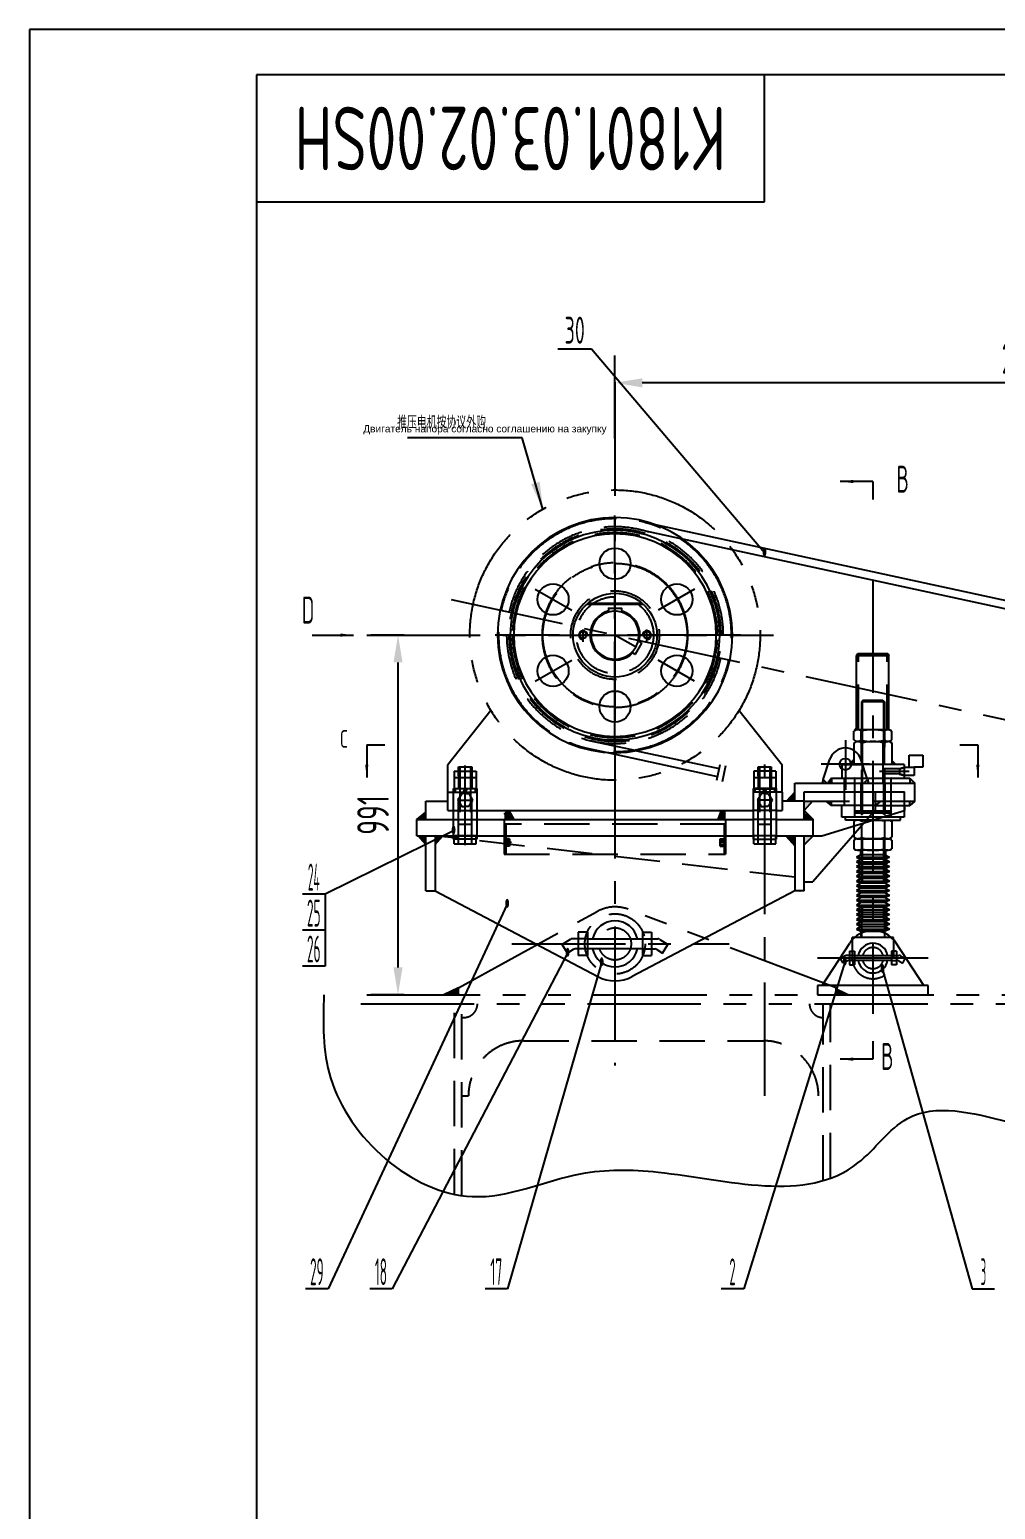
# Model space of a CAD drawing. Header units: millimetres. Extents: x -14 to 10486, y -616 to 6809.
# Drawn here: x -14 to 2647, y 2730 to 6809 of the extents above; entities that cross this region are included whole.
import ezdxf
from ezdxf.enums import TextEntityAlignment as Align

# ---------------------------------------------------------------- set-up
doc = ezdxf.new("R2010")
doc.units = ezdxf.units.MM
doc.header["$LTSCALE"] = 250
for name, pattern in [('F', [0.75, 0.5, -0.25]), ('G', [2, 1.25, -0.25, 0.25, -0.25]), ('K', [2.5, 1.25, -0.25, 0.25, -0.25, 0.25, -0.25])]:
    doc.linetypes.add(name, pattern=pattern)
for name, color, linetype in [('01', 7, 'Continuous'), ('02', 1, 'Continuous'), ('04', 2, 'F'), ('05', 142, 'G'), ('07', 6, 'K'), ('08', 1, 'Continuous'), ('11', 3, 'Continuous')]:
    doc.layers.add(name, color=color, linetype=linetype)
doc.styles.get("Standard").update_dxf_attribs({"font": 'isocp', "width": 0.707, "bigfont": 'intecad.shx'})
doc.dimstyles.new('INTE', dxfattribs={"dimscale": 25, "dimtxt": 3.5, "dimasz": 3, "dimexe": 3, "dimexo": 0, "dimgap": 1, "dimtad": 1, "dimdec": 1, "dimdsep": 46, "dimtxsty": 'Standard', "dimcen": 0, "dimclrd": 1, "dimclre": 1, "dimclrt": 3, "dimaunit": 1, "dimadec": 0, "dimazin": 0, "dimtfac": 1, "dimtdec": 1, "dimtmove": 0, "dimatfit": 0, "dimfxl": 0, "dimarcsym": 0})

# ---------------------------------------------------------------- blocks, each defined once
blk = doc.blocks.new('*U4')
at = {"layer": '01'}
for p, q in [((0, 20), (-18, 9.6)), ((-18, 9.6), (-18, 0)), ((-18, -9.6), (-18, 0)), ((18, 9.6), (0, 20)), ((18, 0), (18, 9.6)), ((18, 0), (18, -9.6)), ((0, -20), (-18, -9.6)), ((18, -9.6), (0, -20))]:
    blk.add_line(p, q, dxfattribs=at)
at = {"layer": '05'}
for p, q in [((-19.7, 0), (20.5, 0)), ((0, 21.6), (0, -21.2))]:
    blk.add_line(p, q, dxfattribs=at)
blk = doc.blocks.new('*D11')
at = {"layer": '08', "color": 1, "lineweight": -2}
for p, q in [((1018.3, 5139.8), (925.9, 5139.8)), ((1000.9, 4223.8), (1000.9, 5064.8)), ((1018.3, 4148.8), (925.9, 4148.8))]:
    blk.add_line(p, q, dxfattribs=at)
at = {"layer": '08', "color": 1}
for points in [[(988.4, 5064.8), (1013.4, 5064.8), (1000.9, 5139.8)], [(988.4, 4223.8), (1013.4, 4223.8), (1000.9, 4148.8)]]:
    blk.add_solid(points, dxfattribs=at)
at = {"layer": 'Defpoints', "color": 0}
for p in [(1000.9, 5139.8), (1018.3, 5139.8), (1018.3, 4148.8)]:
    blk.add_point(p, dxfattribs=at)
at = {"layer": '08', "color": 3, "insert": (932.1, 4644.3), "char_height": 87.5, "attachment_point": 5, "rotation": 90}
blk.add_mtext('991', dxfattribs=at)
blk = doc.blocks.new('re')
at = {"layer": '01', "color": 7, "linetype": 'Continuous'}
for p, q in [((868.6, 453.5), (868.6, 443.1)), ((869.1, 454), (904.1, 454)), ((904.6, 453.5), (904.6, 443.1))]:
    blk.add_line(p, q, dxfattribs=at)
for centre, start, end in [((869.1, 453.5), 90, 180), ((904.1, 453.5), 0, 90)]:
    blk.add_arc(centre, 0.5, start, end, dxfattribs=at)
blk = doc.blocks.new('tr')
at = {"layer": '01', "color": 7, "linetype": 'Continuous'}
for p, q in [((-1290.8, 4854.1), (-1141.7, 4854.1)), ((-1294.4, 4850.9), (-1138, 4850.9))]:
    blk.add_line(p, q, dxfattribs=at)
for centre, radius in [((-1216.2, 4962.9), 43), ((-1386.9, 4864.4), 43), ((-1045.6, 4864.4), 43), ((-1216.2, 4765.9), 115.5), ((-1304.2, 4765.9), 9.54), ((-1128.2, 4765.9), 9.54), ((-1386.9, 4667.4), 43), ((-1045.6, 4667.4), 43), ((-1216.2, 4568.9), 43)]:
    blk.add_circle(centre, radius, dxfattribs=at)
for radius, start, end in [(324, 0, 180), (289, 0, 180), (279, 0, 180), (69, 105.1217, 314.8783), (66, 105.8266, 314.1734), (69, 345.1217, 74.8783), (66, 345.8266, 74.1734), (324, 180, 0), (289, 180, 0), (279, 180, 0)]:
    blk.add_arc((-1216.2, 4765.9), radius, start, end, dxfattribs=at)
at = {"layer": '02', "color": 1, "linetype": 'Continuous'}
for centre, radius, start, end in [((-1216.2, 4765.9), 66, 74.1734, 105.8266), ((-1304.2, 4765.9), 12, 0, 270), ((-1128.2, 4765.9), 12, 270, 180)]:
    blk.add_arc(centre, radius, start, end, dxfattribs=at)
at = {"layer": '02'}
blk.add_arc((-1216.2, 4765.9), 66, 314.1734, 345.8266, dxfattribs=at)
at = {"layer": '04', "color": 2, "linetype": 'F'}
blk.add_circle((-1216.2, 4765.9), 122, dxfattribs=at)
at = {"layer": '04'}
blk.add_circle((-1216.2, 4765.9), 106, dxfattribs=at)
at = {"layer": '04', "color": 2, "linetype": 'F'}
for radius, start, end in [(298.6, 0, 180), (292.5, 0, 180), (282.5, 0, 180), (298.6, 180, 0), (292.5, 180, 0), (282.5, 180, 0)]:
    blk.add_arc((-1216.2, 4765.9), radius, start, end, dxfattribs=at)
at = {"layer": '05'}
for p, q in [((-1216.2, 4435.9), (-1216.2, 5095.9)), ((-1435.8, 4892.7), (-1335, 4834.5)), ((-996.7, 4892.7), (-1097.5, 4834.5)), ((-1304.2, 4747.3), (-1304.2, 4781.6)), ((-1128.2, 4747.3), (-1128.2, 4781.6)), ((-869.3, 4765.9), (-1546.2, 4765.9)), ((-1159.7, 4733.3), (-1216.2, 4765.9)), ((-1435.8, 4639.1), (-1335, 4697.3)), ((-996.7, 4639.1), (-1097.5, 4697.3))]:
    blk.add_line(p, q, dxfattribs=at)
for start, end in [(0, 180), (180, 0)]:
    blk.add_arc((-1216.2, 4765.9), 321, start, end, dxfattribs=at)
at = {"layer": '05', "color": 142, "linetype": 'G'}
for centre, start, end in [((-1216.2, 4762.9), 0.867, 179.133), ((-1216.2, 4769), 180.867, 359.133)]:
    blk.add_arc(centre, 200, start, end, dxfattribs=at)
at = {"layer": '02'}
blk.add_blockref('re', (-2102.8, 4386.3), dxfattribs=at)
at = {"layer": '02', "rotation": 239.9999999999897}
blk.add_blockref('re', (-1101.7, 5723.5), dxfattribs=at)
blk = doc.blocks.new('*D34')
at = {"layer": '08', "color": 1, "lineweight": -2}
for p, q in [((1598.9, 5682), (1598.9, 5910.1)), ((3945.4, 5079.8), (3945.4, 5910.1)), ((3870.4, 5835.1), (1673.9, 5835.1))]:
    blk.add_line(p, q, dxfattribs=at)
at = {"layer": '08', "color": 1}
for points in [[(1673.9, 5847.6), (1673.9, 5822.6), (1598.9, 5835.1)], [(3870.4, 5847.6), (3870.4, 5822.6), (3945.4, 5835.1)]]:
    blk.add_solid(points, dxfattribs=at)
at = {"layer": 'Defpoints', "color": 0}
for p in [(1598.9, 5835.1), (1598.9, 5682), (3945.4, 5079.8)]:
    blk.add_point(p, dxfattribs=at)
at = {"layer": '08', "color": 3, "insert": (2772.1, 5903.8), "char_height": 87.5, "attachment_point": 5}
blk.add_mtext('2346.5', dxfattribs=at)
blk = doc.blocks.new('*U45', base_point=(251.96, 168.31))
at = {"layer": '01'}
for p, q in [((251.96, 168.31), (251.96, 182.31)), ((195.96, 168.31), (251.96, 168.31))]:
    blk.add_line(p, q, dxfattribs=at)
blk = doc.blocks.new('*U46')
at = {"layer": '04'}
blk.add_blockref('*U45', (0, 0), dxfattribs=at)
blk = doc.blocks.new('*U47')
at = {"layer": '01'}
for points in [[(415, 292), (25, 292)], [(25, 292), (25, 5)]]:
    blk.add_lwpolyline(points, dxfattribs=at)
at = {"layer": '02'}
for points in [[(420, 297), (0, 297)], [(0, 297), (0, 0)]]:
    blk.add_lwpolyline(points, dxfattribs=at)

msp = doc.modelspace()

# ---------------------------------------------------------------- hatches: boundary and pattern name
at = {"layer": '01'}
h = msp.add_hatch(color=256, dxfattribs=at)
h.paths.add_polyline_path([(2267.89, 5083.84), (2264.89, 5083.84), (2267.89, 5087.98)])
h.paths.add_polyline_path([(2353.89, 5083.84), (2350.89, 5083.84), (2350.89, 5087.85)])
for points in [[(2264.89, 4878.59), (2264.89, 4883.29), (2259.4, 4876.56, -0.0896984)], [(2353.89, 4878.59, -0.0896984), (2359.39, 4876.56), (2353.89, 4883.29)], [(2362.3, 4796.85), (2377.14, 4782.83), (2362.3, 4782.83)], [(2094.87, 4681.83), (2094.87, 4706.83), (2071.19, 4681.83)], [(1077.87, 4652.09), (1052.87, 4631.83), (1077.87, 4631.83)], [(1306.37, 4656.83), (1303.87, 4656.83), (1293.87, 4646.83), (1293.87, 4631.83), (1320.19, 4631.83)], [(2119.87, 4631.83), (2119.87, 4652.09), (2144.87, 4631.83)], [(1077.87, 4558.96), (1077.87, 4586.83), (1053.18, 4586.83)], [(1102.87, 4558.96), (1102.87, 4586.83), (1127.56, 4586.83)], [(2094.87, 4558.96), (2094.87, 4586.83), (2070.18, 4586.83)]]:
    msp.add_hatch(color=256, dxfattribs=at).paths.add_polyline_path(points)
h = msp.add_hatch(color=256, dxfattribs=at)
h.paths.add_polyline_path([(2297.87, 4731.83), (2294.67, 4741.63), (2284.87, 4731.83)])
h.paths.add_polyline_path([(2173.07, 4741.63), (2169.87, 4731.83), (2182.87, 4731.83)])
h = msp.add_hatch(color=256, dxfattribs=at)
h.paths.add_polyline_path([(2424.87, 4731.83), (2411.87, 4745.83), (2411.87, 4731.83)])
h.paths.add_polyline_path([(2424.87, 4681.83), (2411.87, 4681.83), (2411.87, 4669.83)])
h = msp.add_hatch(color=256, dxfattribs=at)
h.paths.add_polyline_path([(1882.29, 4631.83), (1903.87, 4631.83), (1903.87, 4646.83), (1893.87, 4656.83), (1891.48, 4656.83)])
h.paths.add_polyline_path([(1903.87, 4646.83), (1903.87, 4656.83), (1893.87, 4656.83)], flags=17)
h = msp.add_hatch(color=256, dxfattribs=at)
h.paths.add_polyline_path([(2331.96, 4681.83), (2315.87, 4681.83), (2315.87, 4661.83)])
h.paths.add_polyline_path([(2142.84, 4681.83), (2119.87, 4681.83), (2119.87, 4659.33), (2119.87, 4656.83)])
at = {"layer": '01', "linetype": 'Continuous'}
h = msp.add_hatch(color=7, dxfattribs=at)
h.paths.add_polyline_path([(2119.87, 4656.83), (2119.87, 4631.83), (2144.87, 4631.83)])
h.paths.add_polyline_path([(2144.87, 4586.83), (2119.87, 4586.83), (2119.87, 4561.83)])
at = {"layer": '04', "linetype": 'F'}
h = msp.add_hatch(dxfattribs=at)
h.set_pattern_fill('ANGLE', color=2, scale=0.5, angle=-90, style=0)
h.set_pattern_definition([(270, (-678.7385, 1311.3215), (3.4925, -6e-16), [2.54, -0.9525]), (0, (-678.7385, 1311.3215), (8e-16, 3.4925), [2.54, -0.9525])])
h.paths.add_polyline_path([(2242.6, 4782.83), (2257.44, 4782.83), (2257.44, 4796.85)])
h = msp.add_hatch(dxfattribs=at)
h.set_pattern_fill('ANGLE', color=2, scale=0.5, angle=-90, style=0)
h.set_pattern_definition([(270, (-1994.392, 6535.927), (3.4925, -6e-16), [2.54, -0.9525]), (360, (-1994.392, 6535.927), (9e-16, 3.4925), [2.54, -0.9525])])
h.paths.add_polyline_path([(2185.3, 4731.83), (2195.87, 4731.83), (2195.87, 4745.83)])
h.paths.add_polyline_path([(2195.87, 4681.83), (2180.84, 4681.83), (2195.87, 4669.83)])
at = {"layer": '07', "linetype": 'K'}
for points in [[(1167.47, 4167.83), (1127.61, 4148.83), (1167.47, 4148.83)], [(2207.66, 4167.83), (2247.53, 4148.83), (2207.66, 4148.83)], [(1170.35, 4148.33), (1163.28, 4155.4), (1156.21, 4148.33)]]:
    msp.add_hatch(color=6, dxfattribs=at).paths.add_polyline_path(points)

# ---------------------------------------------------------------- linework, layer by layer
at = {"layer": '01'}
for p, q in [((2309.87, 5563.15), (2309.87, 5513.15)), ((1709.85, 5444.24), (4012.42, 4945.27)), ((1785.01, 5405.03), (4007.67, 4923.38)), ((2267.89, 5087.98), (2264.89, 5083.84)), ((2264.89, 5083.84), (2353.89, 5083.84)), ((2267.89, 5088.84), (2350.89, 5088.84)), ((2350.89, 5087.85), (2353.89, 5083.84)), ((2256.96, 4850.87), (2256.96, 4874.81)), ((2264.89, 4883.29), (2259.4, 4876.56)), ((2351.77, 4878.84), (2267.03, 4878.84)), ((2277.39, 4846.84), (2277.39, 4878.84)), ((2341.39, 4846.84), (2341.39, 4878.84)), ((2361.82, 4850.87), (2361.82, 4874.81)), ((914.84, 4837.25), (964.84, 4837.25)), ((1573.88, 4816.8), (1881.46, 4750.15)), ((1658.54, 4821.37), (1886.2, 4772.04)), ((2257.44, 4840.53), (2257.44, 4822.17)), ((2267.02, 4846.84), (2351.9, 4846.84)), ((2277.87, 4793.99), (2277.87, 4846.83)), ((2341.87, 4782.83), (2341.87, 4846.83)), ((2362.3, 4842.84), (2358.58, 4844.88)), ((2362.3, 4842.84), (2362.3, 4782.83)), ((2548.9, 4837.25), (2598.9, 4837.25)), ((1168.07, 4776.83), (1204.07, 4776.83)), ((1168.07, 4776.83), (1168.07, 4717.27)), ((1204.07, 4776.83), (1204.07, 4717.27)), ((1993.67, 4776.83), (1993.67, 4717.27)), ((1993.67, 4776.83), (2029.67, 4776.83)), ((2029.67, 4776.83), (2029.67, 4717.27)), ((2173.07, 4741.63), (2191.1, 4797.81)), ((2242.6, 4782.83), (2257.44, 4796.85)), ((2294.67, 4741.63), (2276.65, 4797.81)), ((2395.87, 4782.83), (2281.45, 4782.83)), ((2395.87, 4775.95), (2423, 4775.95)), ((2409.44, 4775.95), (2409.44, 4808.87)), ((2409.44, 4808.87), (2447.47, 4808.87)), ((2423, 4775.95), (2423, 4752.71)), ((2447.47, 4775.95), (2423, 4775.95)), ((2447.47, 4808.87), (2447.47, 4775.95)), ((1155.68, 4765.27), (1155.68, 4717.27)), ((1155.68, 4765.27), (1216.47, 4765.27)), ((1155.68, 4747.27), (1216.47, 4747.27)), ((1216.47, 4765.27), (1216.47, 4717.27)), ((1981.28, 4765.27), (1981.28, 4717.27)), ((2042.07, 4765.27), (1981.28, 4765.27)), ((1981.28, 4747.27), (2042.07, 4747.27)), ((2042.07, 4765.27), (2042.07, 4717.27)), ((2094.87, 4681.83), (2094.87, 4731.83)), ((2094.87, 4731.83), (2424.87, 4731.83)), ((2182.87, 4731.83), (2173.07, 4741.63)), ((2293.32, 4745.83), (2411.87, 4745.83)), ((2423, 4752.71), (2395.87, 4752.71)), ((2411.87, 4745.83), (2424.87, 4731.83)), ((2411.87, 4745.83), (2411.87, 4731.83)), ((2424.87, 4681.83), (2424.87, 4731.83)), ((1154.07, 4577.27), (1154.07, 4717.27)), ((1154.07, 4717.27), (1218.07, 4717.27)), ((1218.07, 4717.27), (1218.07, 4577.27)), ((1979.67, 4717.27), (1979.67, 4577.27)), ((2043.67, 4717.27), (1979.67, 4717.27)), ((2043.67, 4577.27), (2043.67, 4717.27)), ((2094.87, 4706.83), (2071.19, 4681.83)), ((2119.87, 4708.33), (2315.87, 4708.33)), ((2119.87, 4631.83), (2119.87, 4708.33)), ((2315.87, 4708.33), (2315.87, 4657.33)), ((1052.87, 4631.83), (1077.87, 4652.09)), ((1077.87, 4681.83), (1138.37, 4681.83)), ((1077.87, 4631.83), (1077.87, 4681.83)), ((1293.87, 4646.83), (1303.87, 4656.83)), ((1306.37, 4656.83), (1320.19, 4631.83)), ((1903.87, 4646.83), (1893.87, 4656.83)), ((2142.84, 4681.83), (2119.87, 4656.83)), ((2315.87, 4657.33), (2143.87, 4460.33)), ((2315.87, 4681.83), (2424.87, 4681.83)), ((2315.87, 4669.83), (2411.87, 4669.83)), ((2395.87, 4669.83), (2395.87, 4637.83)), ((2396.87, 4669.33), (2396.87, 4656.83)), ((2424.87, 4681.83), (2411.87, 4669.83)), ((2411.87, 4669.83), (2411.87, 4681.83)), ((1052.87, 4631.83), (1154.07, 4631.83)), ((1052.87, 4586.83), (1052.87, 4631.83)), ((1218.07, 4631.83), (1979.67, 4631.83)), ((2043.67, 4631.83), (2144.87, 4631.83)), ((2144.87, 4586.83), (2144.87, 4631.83)), ((2277.87, 4613.81), (2277.87, 4546.83)), ((2285.61, 4622.67), (2334.99, 4637.83)), ((2395.87, 4637.83), (2298.85, 4637.83)), ((2341.87, 4629.83), (2341.87, 4546.83)), ((2362.3, 4625.81), (2362.3, 4582.86)), ((1052.87, 4586.83), (1979.67, 4586.83)), ((1077.87, 4434.83), (1077.87, 4586.83)), ((1102.87, 4586.83), (1102.87, 4434.83)), ((1218.07, 4577.27), (1154.07, 4577.27)), ((1979.67, 4577.27), (2043.67, 4577.27)), ((2043.67, 4586.83), (2144.87, 4586.83)), ((2070.18, 4586.83), (2094.87, 4558.96)), ((2094.87, 4586.83), (2094.87, 4434.83)), ((2119.87, 4434.83), (2119.87, 4586.83)), ((2119.87, 4561.83), (2144.87, 4586.83)), ((2257.44, 4590.41), (2257.44, 4582.86)), ((2257.44, 4574.81), (2257.44, 4550.86)), ((2266.25, 4578.83), (2353.5, 4578.83)), ((2362.3, 4574.81), (2362.3, 4550.86)), ((2277.87, 4535.33), (2264.07, 4528.15)), ((2264.07, 4528.15), (2276.56, 4522.11)), ((2264.07, 4528.15), (2355.67, 4528.15)), ((2352.25, 4546.83), (2267.51, 4546.83)), ((2275.45, 4546.83), (2275.45, 4535.33)), ((2275.45, 4535.33), (2344.3, 4535.33)), ((2341.87, 4535.33), (2355.67, 4528.15)), ((2355.67, 4528.15), (2343.18, 4522.11)), ((2344.3, 4546.83), (2344.3, 4535.33)), ((2276.56, 4522.11), (2264.07, 4514.92)), ((2264.07, 4514.92), (2355.67, 4514.92)), ((2264.07, 4514.92), (2276.56, 4508.88)), ((2276.56, 4508.88), (2264.07, 4501.7)), ((2264.07, 4501.7), (2276.56, 4495.66)), ((2264.07, 4501.7), (2355.67, 4501.7)), ((2276.56, 4495.66), (2264.07, 4488.48)), ((2264.07, 4488.48), (2355.67, 4488.48)), ((2264.07, 4488.48), (2276.56, 4482.44)), ((2343.18, 4522.11), (2276.56, 4522.11)), ((2343.18, 4508.88), (2276.56, 4508.88)), ((2343.18, 4495.66), (2276.56, 4495.66)), ((2343.18, 4522.11), (2355.67, 4514.92)), ((2355.67, 4514.92), (2343.18, 4508.88)), ((2343.18, 4508.88), (2355.67, 4501.7)), ((2355.67, 4501.7), (2343.18, 4495.66)), ((2343.18, 4495.66), (2355.67, 4488.48)), ((2355.67, 4488.48), (2343.18, 4482.44)), ((2119.87, 4460.33), (2143.87, 4460.33)), ((2276.56, 4482.44), (2264.07, 4475.25)), ((2264.07, 4475.25), (2355.67, 4475.25)), ((2264.07, 4475.25), (2276.56, 4469.21)), ((2276.56, 4469.21), (2264.07, 4462.03)), ((2264.07, 4462.03), (2355.67, 4462.03)), ((2264.07, 4462.03), (2276.56, 4455.99)), ((2276.56, 4455.99), (2264.07, 4448.8)), ((2264.07, 4448.8), (2355.67, 4448.8)), ((2264.07, 4448.8), (2276.56, 4442.77)), ((2343.18, 4482.44), (2276.56, 4482.44)), ((2343.18, 4469.21), (2276.56, 4469.21)), ((2343.18, 4455.99), (2276.56, 4455.99)), ((2343.18, 4482.44), (2355.67, 4475.25)), ((2355.67, 4475.25), (2343.18, 4469.21)), ((2343.18, 4469.21), (2355.67, 4462.03)), ((2355.67, 4462.03), (2343.18, 4455.99)), ((2343.18, 4455.99), (2355.67, 4448.8)), ((2355.67, 4448.8), (2343.18, 4442.77)), ((1077.87, 4434.83), (1102.87, 4434.83)), ((1102.87, 4434.83), (1551.29, 4198.61)), ((2094.87, 4434.83), (1646.45, 4198.61)), ((2119.87, 4434.83), (2094.87, 4434.83)), ((2276.56, 4442.77), (2264.07, 4435.58)), ((2264.07, 4435.58), (2355.67, 4435.58)), ((2264.07, 4435.58), (2276.56, 4429.54)), ((2276.56, 4429.54), (2264.07, 4422.36)), ((2264.07, 4422.36), (2355.67, 4422.36)), ((2264.07, 4422.36), (2276.56, 4416.32)), ((2276.56, 4416.32), (2264.07, 4409.13)), ((2264.07, 4409.13), (2355.67, 4409.13)), ((2264.07, 4409.13), (2276.56, 4403.1)), ((2343.18, 4442.77), (2276.56, 4442.77)), ((2343.18, 4429.54), (2276.56, 4429.54)), ((2343.18, 4416.32), (2276.56, 4416.32)), ((2343.18, 4442.77), (2355.67, 4435.58)), ((2355.67, 4435.58), (2343.18, 4429.54)), ((2343.18, 4429.54), (2355.67, 4422.36)), ((2355.67, 4422.36), (2343.18, 4416.32)), ((2343.18, 4416.32), (2355.67, 4409.13)), ((2355.67, 4409.13), (2343.18, 4403.1)), ((2276.56, 4403.1), (2264.07, 4395.91)), ((2264.07, 4395.91), (2355.67, 4395.91)), ((2264.07, 4395.91), (2276.56, 4389.87)), ((2276.56, 4389.87), (2264.07, 4382.69)), ((2264.07, 4382.69), (2355.67, 4382.69)), ((2264.07, 4382.69), (2276.56, 4376.65)), ((2276.56, 4376.65), (2264.07, 4369.46)), ((2264.07, 4369.46), (2355.67, 4369.46)), ((2264.07, 4369.46), (2276.56, 4363.43)), ((2343.18, 4403.1), (2276.56, 4403.1)), ((2276.56, 4389.87), (2343.18, 4389.87)), ((2276.56, 4376.65), (2343.18, 4376.65)), ((2343.18, 4403.1), (2355.67, 4395.91)), ((2355.67, 4395.91), (2343.18, 4389.87)), ((2343.18, 4389.87), (2355.67, 4382.69)), ((2355.67, 4382.69), (2343.18, 4376.65)), ((2343.18, 4376.65), (2355.67, 4369.46)), ((2355.67, 4369.46), (2343.18, 4363.43)), ((2276.56, 4363.43), (2264.07, 4356.24)), ((2264.07, 4356.24), (2355.67, 4356.24)), ((2264.07, 4356.24), (2276.56, 4350.2)), ((2276.56, 4350.2), (2264.07, 4343.02)), ((2264.07, 4343.02), (2355.67, 4343.02)), ((2264.07, 4343.02), (2276.56, 4336.98)), ((2276.56, 4336.98), (2264.07, 4329.79)), ((2264.07, 4329.79), (2355.67, 4329.79)), ((2264.07, 4329.79), (2276.56, 4323.76)), ((2276.56, 4363.43), (2343.18, 4363.43)), ((2276.56, 4350.2), (2343.18, 4350.2)), ((2276.56, 4336.98), (2343.18, 4336.98)), ((2276.56, 4323.76), (2292.23, 4323.76)), ((2276.56, 4323.76), (2276.56, 4318.14)), ((2343.18, 4323.76), (2327.52, 4323.76)), ((2343.18, 4363.43), (2355.67, 4356.24)), ((2355.67, 4356.24), (2343.18, 4350.2)), ((2343.18, 4350.2), (2355.67, 4343.02)), ((2355.67, 4343.02), (2343.18, 4336.98)), ((2343.18, 4336.98), (2355.67, 4329.79)), ((2355.67, 4329.79), (2343.18, 4323.76)), ((1475.61, 4301.25), (1453.17, 4286.87)), ((1468.29, 4263.3), (1453.17, 4286.87)), ((1497.87, 4302.83), (1481.01, 4302.83)), ((1522.87, 4302.83), (1674.87, 4302.83)), ((1699.87, 4302.83), (1716.74, 4302.83)), ((1722.14, 4301.25), (1744.57, 4286.87)), ((1729.46, 4263.3), (1744.57, 4286.87)), ((2259.49, 4306.83), (2252.87, 4306.83)), ((2252.87, 4300.1), (2252.87, 4306.83)), ((2366.87, 4306.83), (2360.26, 4306.83)), ((2366.87, 4300.1), (2366.87, 4306.83)), ((1483.81, 4273.25), (1468.29, 4263.3)), ((1497.87, 4274.83), (1489.21, 4274.83)), ((1674.87, 4274.83), (1522.87, 4274.83)), ((1699.87, 4274.83), (1708.53, 4274.83)), ((1713.93, 4273.25), (1729.46, 4263.3)), ((2233.59, 4255.55), (2220.82, 4248.35)), ((2227.69, 4236.16), (2220.82, 4248.35)), ((2237.26, 4241.55), (2227.69, 4236.16)), ((2245.07, 4256.83), (2238.5, 4256.83)), ((2245.07, 4242.83), (2242.17, 4242.83)), ((2259.07, 4256.83), (2360.67, 4256.83)), ((2360.67, 4242.83), (2259.07, 4242.83)), ((2374.67, 4256.83), (2381.25, 4256.83)), ((2377.58, 4242.83), (2374.67, 4242.83)), ((2382.49, 4241.55), (2392.06, 4236.16)), ((2386.16, 4255.55), (2398.93, 4248.35)), ((2392.06, 4236.16), (2398.93, 4248.35)), ((2462.37, 4173.83), (2157.37, 4173.83)), ((2157.37, 4173.83), (2157.37, 4148.83)), ((2462.37, 4148.83), (2462.37, 4173.83)), ((2157.37, 4148.83), (2462.37, 4148.83)), ((2309.87, 4021.23), (2309.87, 3971.23))]:
    msp.add_line(p, q, dxfattribs=at)
at = {"layer": '01', "color": 7, "linetype": 'Continuous'}
for p, q in [((2264.89, 4878.59), (2264.89, 5083.84)), ((2267.89, 5083.84), (2267.89, 5088.84)), ((2350.89, 5083.84), (2350.89, 5088.84)), ((2353.89, 4878.71), (2353.89, 5083.84)), ((2395.87, 4782.83), (2395.87, 4745.83)), ((1138.37, 4656.83), (1138.37, 4707.27)), ((1138.37, 4707.27), (1154.07, 4707.27)), ((2059.37, 4707.27), (2043.67, 4707.27)), ((2059.37, 4707.27), (2059.37, 4656.83)), ((1138.37, 4656.83), (1154.07, 4656.83)), ((1218.07, 4656.83), (1979.67, 4656.83)), ((2043.67, 4656.83), (2059.37, 4656.83)), ((2119.87, 4681.83), (2059.37, 4681.83)), ((2119.87, 4656.83), (2144.87, 4631.83)), ((2291.86, 4629.83), (2385.37, 4629.83)), ((2385.37, 4629.83), (2385.37, 4637.83)), ((1497.87, 4320.83), (1497.87, 4256.83)), ((1522.87, 4320.83), (1497.87, 4320.83)), ((1522.87, 4320.83), (1522.87, 4256.83)), ((1674.87, 4320.83), (1674.87, 4256.83)), ((1674.87, 4320.83), (1699.87, 4320.83)), ((1699.87, 4320.83), (1699.87, 4256.83)), ((2169.87, 4173.83), (2246.14, 4291.23)), ((2449.87, 4173.83), (2373.61, 4291.23)), ((1522.87, 4256.83), (1497.87, 4256.83)), ((1674.87, 4256.83), (1699.87, 4256.83)), ((2245.07, 4268.83), (2259.07, 4268.83)), ((2245.07, 4268.83), (2245.07, 4230.83)), ((2259.07, 4268.83), (2259.07, 4230.83)), ((2360.67, 4268.83), (2360.67, 4230.83)), ((2374.67, 4268.83), (2360.67, 4268.83)), ((2374.67, 4268.83), (2374.67, 4230.83)), ((2245.07, 4230.83), (2259.07, 4230.83)), ((2374.67, 4230.83), (2360.67, 4230.83))]:
    msp.add_line(p, q, dxfattribs=at)
at = {"layer": '01'}
msp.add_circle((2233.87, 4783.83), 16, dxfattribs=at)
for centre, radius, start, end in [((2267.75, 4862.39), 16.46, 54.13031, 130.96228), ((2309.39, 4713.05), 165.78, 78.87081, 101.12919), ((2351.04, 4862.45), 16.41, 48.90471, 126.00269), ((2233.87, 4783.83), 45, 18.09037, 161.90963), ((2267.75, 4863.23), 16.41, 228.90471, 306.00269), ((2267.85, 4835.1), 11.74, 31.34075, 152.45742), ((2309.39, 5012.62), 165.78, 258.87081, 281.12919), ((2309.87, 4753.13), 93.71, 70.03234, 109.96766), ((2351.04, 4863.23), 16.41, 233.99731, 311.09529), ((2351.9, 4835.1), 11.74, 27.54258, 148.65925), ((2309.87, 4464.05), 165.78, 78.87081, 96.56698), ((2351.54, 4613.91), 16.05, 47.86921, 127.0382), ((2268.21, 4594.76), 16.05, 227.86921, 307.0382), ((2268.23, 4562.44), 16.41, 53.99731, 131.09529), ((2309.87, 4744.62), 165.78, 258.87081, 281.12919), ((2309.87, 4413.05), 165.78, 78.87081, 101.12919), ((2351.54, 4594.76), 16.05, 232.9618, 312.13079), ((2351.52, 4562.44), 16.41, 48.90471, 126.00269), ((2268.23, 4563.28), 16.46, 229.03772, 305.86969), ((2309.87, 4712.62), 165.78, 258.87081, 281.12919), ((2351.52, 4563.22), 16.41, 233.99731, 311.09529), ((1598.87, 4288.83), 63.5, 12.73678, 167.26322), ((1481.01, 4292.83), 10, 90, 122.66737), ((1716.74, 4292.83), 10, 57.33263, 90), ((1489.21, 4264.83), 10, 90, 122.66737), ((1598.87, 4288.83), 63.5, 192.73678, 347.26322), ((1708.53, 4264.83), 10, 57.33263, 90), ((2238.5, 4246.83), 10, 90, 119.3887), ((2242.17, 4232.83), 10, 90, 119.3887), ((2377.58, 4232.83), 10, 60.6113, 90), ((2381.25, 4246.83), 10, 60.6113, 90)]:
    msp.add_arc(centre, radius, start, end, dxfattribs=at)
at = {"layer": '01', "color": 7, "linetype": 'Continuous'}
for centre, radius, start, end in [((2309.87, 4249.83), 76, 33.00872, 146.99128), ((2309.87, 4249.83), 41, 9.83036, 170.16964), ((2309.87, 4249.83), 41, 189.83036, 350.16964), ((1598.87, 4288.83), 102, 242.19386, 297.80614)]:
    msp.add_arc(centre, radius, start, end, dxfattribs=at)
at = {"layer": '02'}
for p, q in [((1534.45, 5928.09), (1441.45, 5928.09)), ((2011.05, 5366.18), (1534.45, 5928.09)), ((2309.87, 5563.15), (2219.87, 5563.15)), ((763.87, 5139.83), (877.87, 5139.83)), ((914.84, 4837.25), (914.84, 4747.25)), ((2598.9, 4837.25), (2598.9, 4747.25)), ((2173.07, 4741.63), (2169.87, 4731.83)), ((2170.87, 4731.83), (2183.87, 4731.83)), ((1154.07, 4600.43), (799.72, 4425.69)), ((799.72, 4425.69), (737.72, 4425.69)), ((799.72, 4425.69), (799.72, 4326.69)), ((1301.82, 4398.1), (808.23, 3338.14)), ((799.72, 4326.69), (737.72, 4326.69)), ((799.72, 4326.69), (799.72, 4227.7)), ((1468.29, 4263.3), (984.92, 3338.14)), ((799.72, 4227.7), (737.72, 4227.7)), ((2232.48, 4238.85), (1953.74, 3338.14)), ((2336.23, 4218.42), (2583.19, 3338.14)), ((2309.87, 3971.23), (2219.87, 3971.23)), ((808.23, 3338.14), (746.23, 3338.14)), ((984.92, 3338.14), (922.92, 3338.14)), ((1302.83, 3338.14), (1240.83, 3338.14)), ((1953.74, 3338.14), (1891.74, 3338.14)), ((2583.19, 3338.14), (2645.19, 3338.14))]:
    msp.add_line(p, q, dxfattribs=at)
at = {"layer": '02', "color": 1, "linetype": 'Continuous'}
msp.add_line((1562.16, 4237.02), (1302.83, 3338.14), dxfattribs=at)
at = {"layer": '02'}
for points in [[(2219.87, 5563.15, 0, 9, 0), (2255.87, 5563.15, 0, 0, 0)], [(841.87, 5139.83, 9, 0, 0), (877.87, 5139.83, 0, 0, 0)], [(914.84, 4747.25, 0, 9, 0), (914.84, 4783.25, 0, 0, 0)], [(2598.9, 4747.25, 0, 9, 0), (2598.9, 4783.25, 0, 0, 0)], [(2219.87, 3971.23, 0, 9, 0), (2255.87, 3971.23, 0, 0, 0)]]:
    msp.add_lwpolyline(points, format="xyseb", dxfattribs=at)
msp.add_spline([(796.64, 4148.83), (815.2, 3919.44), (1204.94, 3592.54), (1504.21, 3655.14), (1717.65, 3659.78), (2268.62, 3685.05), (2404.95, 3807.67), (2682.15, 3798.59), (3265, 3703.29), (3760.33, 3812.28), (4543.22, 3944.48), (4779.52, 4026.23), (4815.88, 4194.26), (4793.16, 4702.89), (4745.37, 4866.38), (4656.83, 5088.91), (4688.62, 5225.38)], degree=3, dxfattribs=at)
at = {"layer": '04', "color": 2, "linetype": 'F'}
for p, q in [((1662.11, 5431.66), (1785.01, 5405.03)), ((2269.89, 4878.84), (2269.89, 5083.84)), ((2348.89, 4878.84), (2348.89, 5083.84)), ((2282.87, 4960.83), (2277.87, 4955.83)), ((2277.87, 4955.83), (2277.87, 4306.83)), ((2341.87, 4955.83), (2277.87, 4955.83)), ((2280.37, 4958.33), (2280.37, 4350.83)), ((2282.87, 4960.83), (2336.87, 4960.83)), ((2336.87, 4960.83), (2341.87, 4955.83)), ((2339.37, 4958.33), (2339.37, 4350.83)), ((2341.87, 4955.83), (2341.87, 4306.83)), ((1530.89, 4826.11), (1573.88, 4816.8)), ((1535.64, 4848.01), (1658.54, 4821.37)), ((2257.44, 4822.17), (2257.44, 4782.83)), ((2280.99, 4731.83), (2280.99, 4846.83)), ((2338.46, 4731.83), (2338.46, 4846.83)), ((1168.07, 4564.33), (1168.07, 4776.83)), ((1171.67, 4776.83), (1171.67, 4618.83)), ((1200.47, 4776.83), (1200.47, 4618.83)), ((1204.07, 4564.33), (1204.07, 4776.83)), ((1993.67, 4564.33), (1993.67, 4776.83)), ((1997.27, 4776.83), (1997.27, 4618.83)), ((2026.07, 4776.83), (2026.07, 4618.83)), ((2029.67, 4564.33), (2029.67, 4776.83)), ((2223.87, 4782.83), (2281.45, 4782.83)), ((2223.87, 4782.83), (2223.87, 4745.83)), ((2382.87, 4772.4), (2395.87, 4775.95)), ((2382.87, 4771.33), (2395.87, 4773.9)), ((2382.87, 4772.4), (2382.87, 4756.27)), ((2195.87, 4745.83), (2185.3, 4731.83)), ((2195.87, 4745.83), (2293.32, 4745.83)), ((2195.87, 4745.83), (2195.87, 4731.83)), ((2259.37, 4744.83), (2259.37, 4637.83)), ((2278.37, 4731.83), (2341.37, 4731.83)), ((2284.87, 4731.83), (2294.67, 4741.63)), ((2294.67, 4741.63), (2297.87, 4731.83)), ((2382.87, 4757.33), (2338.46, 4757.33)), ((2360.37, 4637.83), (2360.37, 4744.83)), ((2382.87, 4757.33), (2395.87, 4754.77)), ((2382.87, 4756.27), (2395.87, 4752.71)), ((1154.07, 4707.27), (1218.07, 4707.27)), ((1155.68, 4717.27), (1155.68, 4716.27)), ((1216.47, 4716.27), (1155.68, 4716.27)), ((1158.82, 4716.27), (1158.82, 4707.27)), ((1186.07, 4716.27), (1180.88, 4707.27)), ((1186.07, 4718.37), (1186.07, 4705.17)), ((1186.07, 4707.27), (1191.27, 4716.27)), ((1213.32, 4716.27), (1213.32, 4707.27)), ((1216.47, 4717.27), (1216.47, 4716.27)), ((2043.67, 4707.27), (1979.67, 4707.27)), ((1981.28, 4717.27), (1981.28, 4716.27)), ((1981.28, 4716.27), (2042.07, 4716.27)), ((1984.42, 4716.27), (1984.42, 4707.27)), ((2011.67, 4707.27), (2006.48, 4716.27)), ((2011.67, 4718.37), (2011.67, 4705.17)), ((2011.67, 4716.27), (2016.87, 4707.27)), ((2038.92, 4716.27), (2038.92, 4707.27)), ((2042.07, 4717.27), (2042.07, 4716.27)), ((2276.87, 4730.33), (2276.87, 4649.83)), ((2342.87, 4730.33), (2342.87, 4649.83)), ((1154.07, 4656.83), (1218.07, 4656.83)), ((2043.67, 4656.83), (1979.67, 4656.83)), ((2195.87, 4669.83), (2180.84, 4681.83)), ((2195.87, 4669.83), (2195.87, 4681.83)), ((2315.87, 4669.83), (2195.87, 4669.83)), ((2223.87, 4637.83), (2223.87, 4669.83)), ((2259.37, 4655.83), (2360.37, 4655.83)), ((2259.37, 4655.83), (2262.84, 4649.83)), ((2262.84, 4649.83), (2356.91, 4649.83)), ((2331.96, 4681.83), (2315.87, 4669.83)), ((2334.99, 4637.83), (2396.87, 4656.83)), ((2360.37, 4655.83), (2356.91, 4649.83)), ((1154.07, 4631.83), (1218.07, 4631.83)), ((1168.07, 4618.83), (1204.07, 4618.83)), ((1297.74, 4618.83), (1297.74, 4536.33)), ((1900.01, 4618.83), (1900.01, 4536.33)), ((2043.67, 4631.83), (1979.67, 4631.83)), ((1993.67, 4618.83), (2029.67, 4618.83)), ((2168.87, 4586.83), (2285.61, 4622.67)), ((2298.85, 4637.83), (2223.87, 4637.83)), ((2234.37, 4629.83), (2234.37, 4637.83)), ((2309.87, 4629.83), (2234.37, 4629.83)), ((2257.44, 4625.81), (2257.44, 4590.41)), ((2094.87, 4472.66), (1103.37, 4586.83)), ((1216.47, 4586.83), (1155.68, 4586.83)), ((1155.68, 4564.33), (1155.68, 4586.83)), ((1216.47, 4564.33), (1216.47, 4586.83)), ((1313.62, 4568.26), (1295.82, 4568.26)), ((1308.54, 4578.27), (1297.74, 4578.27)), ((1308.54, 4574.26), (1297.74, 4574.26)), ((1308.54, 4578.27), (1308.54, 4558.24)), ((1888.16, 4568.26), (1901.06, 4568.26)), ((1889.21, 4578.27), (1900.01, 4578.27)), ((1889.21, 4558.24), (1889.21, 4578.27)), ((1889.21, 4574.26), (1900.01, 4574.26)), ((2042.07, 4586.83), (1981.28, 4586.83)), ((1981.28, 4564.33), (1981.28, 4586.83)), ((2042.07, 4564.33), (2042.07, 4586.83)), ((2144.87, 4586.83), (2168.87, 4586.83)), ((1155.68, 4564.33), (1216.47, 4564.33)), ((1308.54, 4562.26), (1297.74, 4562.26)), ((1308.54, 4558.24), (1297.74, 4558.24)), ((1889.21, 4562.26), (1900.01, 4562.26)), ((1889.21, 4558.24), (1900.01, 4558.24)), ((1981.28, 4564.33), (2042.07, 4564.33)), ((2341.87, 4350.83), (2277.87, 4350.83)), ((2252.87, 4300.1), (2252.87, 4249.83)), ((2360.26, 4306.83), (2259.49, 4306.83)), ((2366.87, 4300.1), (2366.87, 4249.83)), ((1156.87, 3598.64), (1156.87, 4123.83)), ((1176.87, 3595.17), (1176.87, 4123.83)), ((2172.87, 3636.5), (2172.87, 4123.83)), ((2192.87, 3643), (2192.87, 4123.83)), ((1346.87, 4021.83), (2007.87, 4021.83)), ((1176.87, 3869.83), (1194.87, 3869.83))]:
    msp.add_line(p, q, dxfattribs=at)
at = {"layer": '04'}
for p, q in [((1709.85, 5444.24), (1666.86, 5453.55)), ((2279.43, 4878.84), (2279.43, 4846.84)), ((2339.36, 4878.84), (2339.36, 4846.84)), ((2230.87, 4745.83), (2230.87, 4669.83)), ((2382.87, 4771.33), (2338.46, 4771.33)), ((2315.87, 4708.33), (2396.87, 4708.33)), ((2396.87, 4669.33), (2396.87, 4708.33)), ((1891.48, 4656.83), (1882.29, 4631.83)), ((2119.87, 4681.83), (2315.87, 4681.83)), ((1293.87, 4631.83), (1293.87, 4536.33)), ((1903.87, 4618.83), (1293.87, 4618.83)), ((1903.87, 4631.83), (1903.87, 4536.33)), ((1293.87, 4536.33), (1903.87, 4536.33)), ((2292.23, 4323.76), (2327.52, 4323.76)), ((1522.87, 4302.83), (1497.87, 4302.83)), ((1674.87, 4302.83), (1699.87, 4302.83)), ((2276.56, 4318.14), (2276.56, 4306.83)), ((1522.87, 4274.83), (1497.87, 4274.83)), ((1674.87, 4274.83), (1699.87, 4274.83)), ((2259.07, 4256.83), (2245.07, 4256.83)), ((2259.07, 4242.83), (2245.07, 4242.83)), ((2360.67, 4256.83), (2374.67, 4256.83)), ((2360.67, 4242.83), (2374.67, 4242.83))]:
    msp.add_line(p, q, dxfattribs=at)
at = {"layer": '04', "color": 2, "linetype": 'F'}
for radius in [83, 44.5]:
    msp.add_circle((1598.87, 4288.83), radius, dxfattribs=at)
for centre, radius, start, end in [((2258.37, 4744.83), 1, 0, 90), ((2278.37, 4730.33), 1.5, 90, 180), ((2341.37, 4730.33), 1.5, 0, 90), ((2361.37, 4744.83), 1, 90, 180), ((2268.21, 4613.91), 16.05, 52.9618, 132.13079), ((2309.87, 4464.05), 165.78, 96.56698, 101.12919), ((2309.87, 4249.83), 57, 180, 0), ((2309.87, 4249.83), 29, 13.96796, 166.03204), ((2309.87, 4249.83), 29, 193.96796, 346.03204), ((1181.87, 4123.83), 38, 262.43916, 0), ((2172.87, 4123.83), 38, 180, 270), ((1346.87, 3869.83), 152, 90, 180), ((2007.87, 3869.83), 152, 0, 90)]:
    msp.add_arc(centre, radius, start, end, dxfattribs=at)
at = {"layer": '05'}
for p, q in [((1598.87, 5836.52), (1598.87, 3953.36)), ((2309.87, 5293.09), (2309.87, 4096)), ((1147.64, 5237.61), (4225.56, 4570.64)), ((2233.87, 4850.57), (2233.87, 4713.02)), ((1186.07, 4561.27), (1186.07, 4780.38)), ((2011.67, 3870.35), (2011.67, 4783.05)), ((2300.61, 4783.83), (2167.13, 4783.83))]:
    msp.add_line(p, q, dxfattribs=at)
at = {"layer": '05', "color": 142, "linetype": 'G'}
for p, q in [((914.84, 5139.83), (2036.12, 5139.83)), ((2409.99, 4764.33), (2328.02, 4764.33)), ((1164.68, 4685.27), (1205.6, 4685.27)), ((2033.07, 4685.27), (1992.14, 4685.27)), ((1315.04, 4288.83), (1914.02, 4288.83)), ((2462.37, 4249.83), (2157.37, 4249.83))]:
    msp.add_line(p, q, dxfattribs=at)
at = {"layer": '05'}
msp.add_circle((1598.87, 5139.83), 200, dxfattribs=at)
at = {"layer": '07', "color": 6, "linetype": 'K'}
for p, q in [((1598.78, 5051.83), (1598.78, 4930.33)), ((1167.47, 4167.83), (1549.69, 4378.19)), ((2208.47, 4167.83), (1634.88, 4384.26)), ((1167.47, 4167.83), (1127.61, 4148.83)), ((1167.47, 4148.83), (1167.47, 4167.83)), ((2208.47, 4148.83), (2208.47, 4167.83)), ((898.36, 4123.83), (4810.99, 4123.83)), ((914.84, 4148.83), (4813.36, 4148.83)), ((976.6, 4148.33), (1156.21, 4148.33)), ((1163.28, 4155.4), (1156.21, 4148.33)), ((1163.28, 4155.4), (1170.35, 4148.33)), ((2186.86, 4148.33), (2366.47, 4148.33))]:
    msp.add_line(p, q, dxfattribs=at)
at = {"layer": '07'}
for p, q in [((1256.83, 4932.45), (1138.37, 4782.56)), ((1940.92, 4932.45), (2059.37, 4782.56)), ((1138.37, 4707.27), (1138.37, 4782.56)), ((1879.22, 4739.8), (1888.71, 4783.63)), ((1895.05, 4736.37), (1904.55, 4780.2)), ((2059.37, 4707.27), (2059.37, 4782.56))]:
    msp.add_line(p, q, dxfattribs=at)
at = {"layer": '07', "color": 6, "linetype": 'K'}
msp.add_circle((1598.87, 5139.83), 400, dxfattribs=at)
msp.add_arc((1598.87, 4288.83), 102, 69.32706, 118.82686, dxfattribs=at)

# ---------------------------------------------------------------- block references
at = {"layer": '01', "rotation": 90}
msp.add_blockref('*U4', (1186.07, 4685.27), dxfattribs=at)
at = {"layer": '01', "xscale": -1, "rotation": 270}
msp.add_blockref('*U4', (2011.67, 4685.27), dxfattribs=at)
at = {"layer": '05'}
msp.add_blockref('tr', (2815.12, 373.9), dxfattribs=at)
at = {"layer": '07', "xscale": 25, "yscale": 25, "zscale": 25}
msp.add_blockref('*U47', (-14.46, -616.39), dxfattribs=at)
at = {"layer": '07', "xscale": 25, "yscale": 25}
msp.add_blockref('*U46', (2010.54, 6333.61), dxfattribs=at)

# ---------------------------------------------------------------- texts
at = {"layer": '01', "color": 7, "linetype": 'Continuous', "width": 0.707}
msp.add_text('C', height=49, dxfattribs=at).set_placement((840.65, 4814.58), align=Align.BOTTOM_LEFT)
at = {"layer": '02', "width": 0.605172}
for p, p2 in [((2005.05, 5356.18), (2017.05, 5356.18)), ((1148.07, 4590.43), (1160.07, 4590.43)), ((1295.82, 4388.1), (1307.82, 4388.1)), ((1462.29, 4253.3), (1474.29, 4253.3)), ((1556.16, 4227.02), (1568.16, 4227.02)), ((2226.48, 4228.85), (2238.48, 4228.85)), ((2330.23, 4208.42), (2342.23, 4208.42))]:
    msp.add_text('\\M+5A1F1', height=20, dxfattribs=at).set_placement(p, p2, align=Align.FIT)
msp.add_text('\\M+5A1F1', height=10, rotation=270, dxfattribs=at).set_placement((2102.37, 4437.83), (2102.37, 4431.83), align=Align.FIT)
at = {"layer": '07', "insert": (905.14, 5718.66), "char_height": 20, "attachment_point": 1}
msp.add_mtext('{\\fArial|b0|i0|c204|p34;\\W1;\\C250;Двигатель напора согласно соглашению на закупку}', dxfattribs=at)
at = {"layer": '07', "color": 3, "insert": (1243.33, 5708.56), "char_height": 35, "attachment_point": 9}
msp.add_mtext('推压电机按协议外购', dxfattribs=at)
at = {"layer": '11', "width": 0.696129}
msp.add_text('K1801.03.02.00SH', height=175, rotation=180, dxfattribs=at).set_placement((1904.72, 6596.11), (716.35, 6596.11), align=Align.FIT)
at = {"layer": '11'}
for s, height, width, p, p2 in [('30', 74.246, 0.600864, (1460.05, 5943.09), (1515.85, 5943.09)), ('24', 74.246, 0.323088, (752.53, 4435.69), (784.91, 4435.69)), ('25', 74.246, 0.387972, (750.12, 4336.69), (787.32, 4336.69)), ('26', 74.246, 0.385529, (750.12, 4237.7), (787.32, 4237.7)), ('29', 74.246, 0.379115, (758.63, 3348.14), (795.83, 3348.14)), ('18', 74.246, 0.426268, (937.3, 3348.14), (970.53, 3348.14)), ('17', 74.246, 0.422594, (1255.36, 3348.14), (1288.3, 3348.14)), ('2', 74.25, 0.375062, (1914.25, 3348.14), (1931.24, 3348.14)), ('3', 74.25, 0.351791, (2606.47, 3348.14), (2621.91, 3348.14))]:
    msp.add_text(s, height=height, dxfattribs=dict(at, width=width)).set_placement(p, p2, align=Align.FIT)
at = {"layer": '11', "width": 0.600864}
for s, p in [('B', (2374.7, 5510.21)), ('D', (735.67, 5149.56)), ('B', (2332.35, 3919.33))]:
    msp.add_text(s, height=74.25, dxfattribs=at).set_placement(p, align=Align.BOTTOM_LEFT)

# ---------------------------------------------------------------- dimensions: what is measured, and where the dimension line sits
at = {"layer": '08'}
dim = msp.add_linear_dim(base=(1598.87, 5835.08), p1=(3945.37, 5079.83), p2=(1598.87, 5681.99), dimstyle='INTE', dxfattribs=at)
dim.commit()
dim.dimension.update_dxf_attribs({"geometry": '*D34', "text_midpoint": (2772.12, 5903.84)})
dim = msp.add_linear_dim(base=(1000.9, 5139.83), p1=(1018.29, 4148.83), p2=(1018.29, 5139.83), angle=90, dimstyle='INTE', dxfattribs=at)
dim.commit()
dim.dimension.update_dxf_attribs({"geometry": '*D11', "text_midpoint": (932.15, 4644.33)})

# ---------------------------------------------------------------- leaders
at = {"layer": '02', "color": 1, "linetype": 'Continuous', "annotation_type": 0, "has_hookline": 1, "hookline_direction": 1, "text_width": 216.11}
msp.add_leader([(1400.5, 5487.17), (1343.33, 5683.56), (1268.33, 5683.56)], dimstyle='INTE', dxfattribs=at)

doc.saveas('drawing.dxf')
